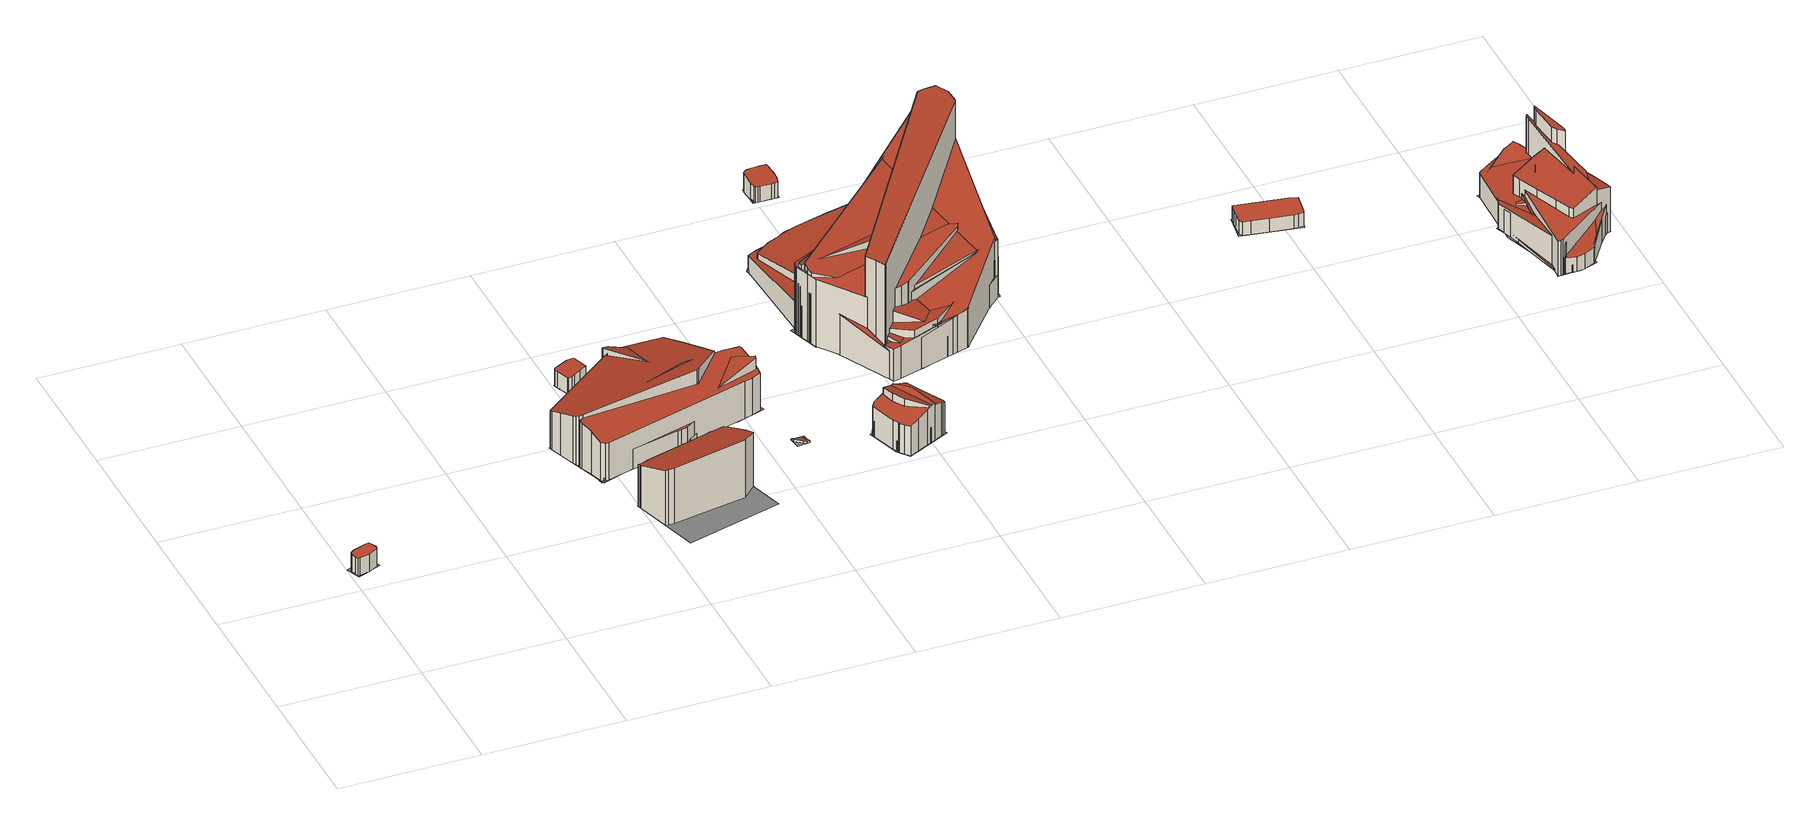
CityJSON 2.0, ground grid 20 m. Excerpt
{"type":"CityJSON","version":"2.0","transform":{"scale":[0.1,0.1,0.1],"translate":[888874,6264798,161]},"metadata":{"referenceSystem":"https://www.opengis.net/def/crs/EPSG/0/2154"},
"CityObjects":{
"building1":{"type":"Building","attributes":{"class":"Building"},"children":["building1-1"]},
"building1-1":{"type":"BuildingPart","parents":["building1"],"geometry":[{"type":"MultiSurface","lod":"2.2","boundaries":[[[0,1,2,3,4,5,6,7,8,9,10,11,12]],[[13,14,1,0]],[[14,15,2,1]],[[15,16,3,2]],[[16,17,4,3]],[[17,18,5,4]],[[18,19,6,5]],[[19,20,7,6]],[[20,21,8,7]],[[21,22,9,8]],[[22,23,10,9]],[[23,24,11,10]],[[24,25,12,11]],[[25,13,0,12]],[[26,27,28,29,30,31,32,33,34,35,36]],[[37,38,27,26]],[[38,39,28,27]],[[39,40,29,28]],[[40,41,30,29]],[[41,42,31,30]],[[42,43,32,31]],[[43,44,33,32]],[[44,45,34,33]],[[45,46,35,34]],[[46,47,36,35]],[[47,37,26,36]],[[48,49,50,51]]],"semantics":{"surfaces":[{"type":"RoofSurface","rf_azimuth":97.6,"rf_slope":1.75},{"type":"WallSurface","on_footprint_edge":true},{"type":"RoofSurface","rf_azimuth":0.335,"rf_slope":0.764},{"type":"GroundSurface"}],"values":[0,1,1,1,1,1,1,1,1,1,1,1,1,1,2,1,1,1,1,1,1,1,1,1,1,1,3]}}]},
"building2":{"type":"Building","attributes":{"class":"Building"},"children":["building2-1"]},
"building2-1":{"type":"BuildingPart","parents":["building2"],"geometry":[{"type":"MultiSurface","lod":"2.2","boundaries":[[[52,53,54,55,56,57,58,59,60,61,62,63,64,65,66,67,68]],[[69,70,53,52]],[[70,71,54,53]],[[71,72,55,54]],[[72,73,56,55]],[[73,74,57,56]],[[74,75,58,57]],[[75,76,59,58]],[[76,77,60,59]],[[77,78,61,60]],[[78,79,62,61]],[[79,80,63,62]],[[80,81,64,63]],[[81,82,65,64]],[[82,83,66,65]],[[83,84,67,66]],[[84,85,68,67]],[[85,69,52,68]],[[86,87,88,89]]],"semantics":{"surfaces":[{"type":"RoofSurface","rf_azimuth":106.03,"rf_slope":19.5},{"type":"WallSurface","on_footprint_edge":true},{"type":"GroundSurface"}],"values":[0,1,1,1,1,1,1,1,1,1,1,1,1,1,1,1,1,1,2]}}]},
"building3":{"type":"Building","attributes":{"class":"Building"},"children":["building3-1"]},
"building3-1":{"type":"BuildingPart","parents":["building3"],"geometry":[{"type":"MultiSurface","lod":"2.2","boundaries":[[[90,91,92,93,94,95,96,97,98,99,100,101,102,103,104,105]],[[106,107,91,90]],[[107,108,92,91]],[[108,109,93,92]],[[109,110,94,93]],[[110,111,95,94]],[[111,112,96,95]],[[112,113,97,96]],[[113,114,98,97]],[[114,115,99,98]],[[115,116,100,99]],[[116,117,101,100]],[[117,118,102,101]],[[118,119,103,102]],[[119,120,104,103]],[[120,121,105,104]],[[121,106,90,105]],[[122,123,124,125,126,127]],[[106,128,123,122]],[[128,129,124,123]],[[129,130,125,124]],[[130,131,126,125]],[[131,127,126]],[[106,122,127]],[[132,133,134,135]]],"semantics":{"surfaces":[{"type":"RoofSurface","rf_azimuth":197.2,"rf_slope":12.43},{"type":"WallSurface","on_footprint_edge":true},{"type":"RoofSurface","rf_azimuth":114.03,"rf_slope":8.44},{"type":"GroundSurface"}],"values":[0,1,1,1,1,1,1,1,1,1,1,1,1,1,1,1,1,2,1,1,1,1,1,1,3]}}]},
"building4":{"type":"Building","attributes":{"class":"Building"},"children":["building4-1"]},
"building4-1":{"type":"BuildingPart","parents":["building4"],"geometry":[{"type":"MultiSurface","lod":"2.2","boundaries":[[[136,137,138,139,140,141,142,143,144,145,146,147,148,149,150]],[[151,152,137,136]],[[152,153,138,137]],[[153,154,139,138]],[[154,155,140,139]],[[155,156,141,140]],[[156,157,142,141]],[[157,158,143,142]],[[158,159,144,143]],[[159,160,145,144]],[[160,161,146,145]],[[161,162,147,146]],[[162,163,148,147]],[[163,164,149,148]],[[164,165,150,149]],[[165,151,136,150]],[[166,167,168,169,170,171,172,173,174,175,176,177,178,179,180,181]],[[182,183,167,166]],[[183,184,168,167]],[[184,185,169,168]],[[185,186,170,169]],[[186,187,171,170]],[[187,188,172,171]],[[188,189,173,172]],[[189,190,174,173]],[[190,191,175,174]],[[191,192,176,175]],[[192,193,177,176]],[[193,194,178,177]],[[194,195,179,178]],[[195,196,180,179]],[[196,197,181,180]],[[197,182,166,181]],[[198,199,200,201,202,203,204,205,206,207,208,209]],[[210,211,199,198]],[[211,212,200,199]],[[212,213,201,200]],[[213,214,202,201]],[[214,215,203,202]],[[215,216,204,203]],[[216,217,205,204]],[[217,218,206,205]],[[218,219,207,206]],[[219,220,208,207]],[[220,221,209,208]],[[221,210,198,209]],[[222,223,224,225,226,227,228,229,230,231,232]],[[233,234,223,222]],[[234,235,224,223]],[[235,236,225,224]],[[236,237,226,225]],[[237,238,227,226]],[[238,239,228,227]],[[239,163,229,228]],[[163,240,230,229]],[[240,241,231,230]],[[241,242,232,231]],[[242,233,222,232]],[[243,244,245,246,247,248,249,250,251,252]],[[253,254,244,243]],[[254,255,245,244]],[[255,256,246,245]],[[256,257,247,246]],[[257,258,248,247]],[[258,259,249,248]],[[259,260,250,249]],[[260,261,251,250]],[[261,252,251]],[[253,243,252]],[[262,263,264,265,266,267,268,269,270,271]],[[272,273,263,262]],[[273,274,264,263]],[[274,275,265,264]],[[275,276,266,265]],[[276,277,267,266]],[[277,278,268,267]],[[278,279,269,268]],[[279,280,270,269]],[[280,281,271,270]],[[281,272,262,271]],[[282,283,284,285,286,287,288,289,290,291,292,293,294]],[[295,283,282]],[[295,284,283]],[[296,285,284]],[[296,297,286,285]],[[297,298,287,286]],[[298,299,288,287]],[[299,300,289,288]],[[300,301,290,289]],[[301,302,291,290]],[[302,303,292,291]],[[303,304,293,292]],[[304,305,294,293]],[[305,282,294]],[[306,307,308,309,310,311]],[[312,313,307,306]],[[313,314,308,307]],[[314,315,309,308]],[[315,316,310,309]],[[316,317,311,310]],[[317,312,306,311]],[[318,319,320,321,322,323,324,325]],[[326,327,319,318]],[[327,214,320,319]],[[214,328,321,320]],[[328,329,322,321]],[[329,330,323,322]],[[330,331,324,323]],[[331,164,325,324]],[[164,326,318,325]],[[332,333,334,335,336,337,338]],[[339,340,333,332]],[[340,341,334,333]],[[341,342,335,334]],[[342,343,336,335]],[[343,344,337,336]],[[344,345,338,337]],[[345,339,332,338]],[[346,347,348,349,350,351]],[[352,353,347,346]],[[353,354,348,347]],[[354,355,349,348]],[[355,356,350,349]],[[356,357,351,350]],[[357,352,346,351]],[[358,359,360,361,362]],[[363,364,359,358]],[[364,365,360,359]],[[365,366,361,360]],[[366,367,362,361]],[[367,363,358,362]],[[368,369,370,371]],[[372,373,369,368]],[[373,374,370,369]],[[374,375,371,370]],[[375,372,368,371]],[[376,377,378,379,380,381,367,382,383,384,385,386,387,388,389,390,391,392,393,394,395,396,397]]],"semantics":{"surfaces":[{"type":"RoofSurface","rf_azimuth":108.89,"rf_slope":18.11},{"type":"WallSurface","on_footprint_edge":true},{"type":"RoofSurface","rf_azimuth":286.35,"rf_slope":18.27},{"type":"RoofSurface","rf_azimuth":295.43,"rf_slope":0.902},{"type":"RoofSurface","rf_azimuth":97.1,"rf_slope":19.45},{"type":"RoofSurface","rf_azimuth":119.81,"rf_slope":3.9},{"type":"RoofSurface","rf_azimuth":58.58,"rf_slope":19.97},{"type":"RoofSurface","rf_azimuth":210.61,"rf_slope":5.1},{"type":"RoofSurface","rf_azimuth":342.1,"rf_slope":6.87},{"type":"RoofSurface","rf_azimuth":36.77,"rf_slope":10.06},{"type":"RoofSurface","rf_azimuth":177.58,"rf_slope":17.13},{"type":"RoofSurface","rf_azimuth":49.03,"rf_slope":17.88},{"type":"RoofSurface","rf_azimuth":110.16,"rf_slope":11.91},{"type":"RoofSurface","rf_azimuth":97.69,"rf_slope":16.92},{"type":"GroundSurface"}],"values":[0,1,1,1,1,1,1,1,1,1,1,1,1,1,1,1,2,1,1,1,1,1,1,1,1,1,1,1,1,1,1,1,1,3,1,1,1,1,1,1,1,1,1,1,1,1,4,1,1,1,1,1,1,1,1,1,1,1,5,1,1,1,1,1,1,1,1,1,1,6,1,1,1,1,1,1,1,1,1,1,7,1,1,1,1,1,1,1,1,1,1,1,1,1,8,1,1,1,1,1,1,9,1,1,1,1,1,1,1,1,10,1,1,1,1,1,1,1,11,1,1,1,1,1,1,12,1,1,1,1,1,13,1,1,1,1,14]}}]},
"building5":{"type":"Building","attributes":{"class":"Building"},"children":["building5-1"]},
"building5-1":{"type":"BuildingPart","parents":["building5"],"geometry":[{"type":"MultiSurface","lod":"2.2","boundaries":[[[398,399,400,401,402,403,404,405,406,407]],[[408,409,399,398]],[[409,410,400,399]],[[410,411,401,400]],[[411,412,402,401]],[[412,403,402]],[[413,406,405]],[[413,414,407,406]],[[414,408,398,407]],[[415,416,417,418]]],"semantics":{"surfaces":[{"type":"RoofSurface","rf_azimuth":60.33,"rf_slope":17.17},{"type":"WallSurface","on_footprint_edge":true},{"type":"GroundSurface"}],"values":[0,1,1,1,1,1,1,1,1,2]}}]},
"building6":{"type":"Building","attributes":{"class":"Building"},"children":["building6-1"]},
"building6-1":{"type":"BuildingPart","parents":["building6"],"geometry":[{"type":"MultiSurface","lod":"2.2","boundaries":[[[419,420,421,422,423,424,425,426,427,428,429,430,431]],[[432,433,420,419]],[[433,434,421,420]],[[434,435,422,421]],[[435,436,423,422]],[[436,437,424,423]],[[437,438,425,424]],[[438,439,426,425]],[[439,440,427,426]],[[440,441,428,427]],[[441,442,429,428]],[[442,443,430,429]],[[443,444,431,430]],[[444,432,419,431]],[[445,446,447,448,449,450,451,452,453,454,455,456,457,458]],[[459,460,446,445]],[[460,461,447,446]],[[461,462,448,447]],[[462,440,449,448]],[[440,463,450,449]],[[463,464,451,450]],[[464,465,452,451]],[[465,466,453,452]],[[466,467,454,453]],[[467,468,455,454]],[[468,469,456,455]],[[469,470,457,456]],[[470,471,458,457]],[[471,459,445,458]],[[472,473,474,475,476,477,478,479,480,481,482,483]],[[484,485,473,472]],[[485,437,474,473]],[[437,486,475,474]],[[486,487,476,475]],[[487,488,477,476]],[[488,489,478,477]],[[489,490,479,478]],[[490,491,480,479]],[[491,492,481,480]],[[492,493,482,481]],[[493,494,483,482]],[[494,484,472,483]],[[495,496,497,498,499,500,501,502]],[[503,504,496,495]],[[504,505,497,496]],[[505,506,498,497]],[[506,507,499,498]],[[507,508,500,499]],[[508,509,501,500]],[[509,510,502,501]],[[510,503,495,502]],[[511,512,513,514,515]]],"semantics":{"surfaces":[{"type":"RoofSurface","rf_azimuth":206.46,"rf_slope":14.83},{"type":"WallSurface","on_footprint_edge":true},{"type":"RoofSurface","rf_azimuth":28.14,"rf_slope":19.34},{"type":"RoofSurface","rf_azimuth":274.53,"rf_slope":4.69},{"type":"RoofSurface","rf_azimuth":143.61,"rf_slope":13.36},{"type":"GroundSurface"}],"values":[0,1,1,1,1,1,1,1,1,1,1,1,1,1,2,1,1,1,1,1,1,1,1,1,1,1,1,1,1,3,1,1,1,1,1,1,1,1,1,1,1,1,4,1,1,1,1,1,1,1,1,5]}}]},
"building7":{"type":"Building","attributes":{"class":"Building"},"children":["building7-1"]},
"building7-1":{"type":"BuildingPart","parents":["building7"],"geometry":[{"type":"MultiSurface","lod":"2.2","boundaries":[[[516,517,518,519,520,521,522,523,524,525,526,527,528,529,530,531,532,533,534,535,536,537]],[[538,539,517,516]],[[539,540,518,517]],[[540,541,519,518]],[[541,542,520,519]],[[542,543,521,520]],[[543,544,522,521]],[[544,545,523,522]],[[545,546,524,523]],[[546,547,525,524]],[[547,548,526,525]],[[548,549,527,526]],[[549,550,528,527]],[[550,551,529,528]],[[551,552,530,529]],[[552,553,531,530]],[[553,554,532,531]],[[554,555,533,532]],[[555,556,534,533]],[[556,557,535,534]],[[557,558,536,535]],[[558,559,537,536]],[[559,538,516,537]],[[560,561,562,563,564,565,566,567,568,569,570,571,572,573,574,575,576,577]],[[578,579,561,560]],[[579,580,562,561]],[[580,581,563,562]],[[581,582,564,563]],[[582,583,565,564]],[[583,584,566,565]],[[584,585,567,566]],[[585,586,568,567]],[[586,587,569,568]],[[587,588,570,569]],[[588,589,571,570]],[[589,590,572,571]],[[590,591,573,572]],[[591,592,574,573]],[[592,593,575,574]],[[593,594,576,575]],[[594,595,577,576]],[[595,578,560,577]],[[596,597,598,599,600,601,602,603,604,605,606,607,608,609,610,611,612,613]],[[614,615,597,596]],[[615,616,598,597]],[[616,617,599,598]],[[617,618,600,599]],[[618,619,601,600]],[[619,620,602,601]],[[620,621,603,602]],[[621,622,604,603]],[[622,623,605,604]],[[623,624,606,605]],[[624,625,607,606]],[[625,626,608,607]],[[626,627,609,608]],[[627,628,610,609]],[[628,629,611,610]],[[629,630,612,611]],[[630,631,613,612]],[[631,614,596,613]],[[632,633,634,635,636,637,638,639,640,641,642,643,644,645,646,647,648]],[[649,650,633,632]],[[650,651,634,633]],[[651,652,635,634]],[[652,653,636,635]],[[653,654,637,636]],[[654,655,638,637]],[[655,656,639,638]],[[656,657,640,639]],[[657,658,641,640]],[[658,659,642,641]],[[659,660,643,642]],[[660,661,644,643]],[[661,662,645,644]],[[662,663,646,645]],[[663,664,647,646]],[[664,665,648,647]],[[665,649,632,648]],[[666,667,668,669,670,671,672,673,674,675,676]],[[677,678,667,666]],[[678,679,668,667]],[[679,680,669,668]],[[680,681,670,669]],[[681,547,671,670]],[[547,682,672,671]],[[682,551,673,672]],[[551,683,674,673]],[[683,684,675,674]],[[684,685,676,675]],[[685,677,666,676]],[[686,687,688,689,690,691,692,693,694,695,696,697,698,699,700,701,702,703,704,705,706]],[[707,708,687,686]],[[708,709,688,687]],[[709,710,689,688]],[[710,711,690,689]],[[711,712,691,690]],[[712,713,692,691]],[[713,714,693,692]],[[714,715,694,693]],[[715,716,695,694]],[[716,717,696,695]],[[717,718,697,696]],[[718,719,698,697]],[[719,720,699,698]],[[720,721,700,699]],[[721,722,701,700]],[[722,723,702,701]],[[723,724,703,702]],[[724,725,704,703]],[[725,726,705,704]],[[726,727,706,705]],[[727,707,686,706]],[[728,729,730,731,732,733,734,735,736,737,738]],[[739,740,729,728]],[[740,741,730,729]],[[741,742,731,730]],[[742,743,732,731]],[[743,744,733,732]],[[744,745,734,733]],[[745,746,735,734]],[[746,747,736,735]],[[747,748,737,736]],[[748,749,738,737]],[[749,739,728,738]],[[750,751,752,753,754,755,756,757,758,759,760,761,762,763,764,765,766,767]],[[768,769,751,750]],[[769,770,752,751]],[[770,771,753,752]],[[771,772,754,753]],[[772,773,755,754]],[[773,774,756,755]],[[774,775,757,756]],[[775,776,758,757]],[[776,777,759,758]],[[777,778,760,759]],[[778,779,761,760]],[[779,780,762,761]],[[780,763,762]],[[780,781,764,763]],[[781,782,765,764]],[[782,783,766,765]],[[783,784,767,766]],[[784,768,750,767]],[[785,786,787,788,789,790,791,792,793,794,795]],[[796,797,786,785]],[[797,798,787,786]],[[798,712,788,787]],[[712,799,789,788]],[[799,800,790,789]],[[800,801,791,790]],[[801,802,792,791]],[[802,803,793,792]],[[803,804,794,793]],[[804,805,795,794]],[[805,796,785,795]],[[806,807,808,809,810,811,812,813,814]],[[815,655,807,806]],[[655,816,808,807]],[[816,817,809,808]],[[817,818,810,809]],[[818,819,811,810]],[[819,820,812,811]],[[820,821,813,812]],[[821,822,814,813]],[[822,815,806,814]],[[823,824,825,826,827,828,829,830,831,832,833,834,835,836]],[[837,838,824,823]],[[838,839,825,824]],[[839,840,826,825]],[[840,841,827,826]],[[841,842,828,827]],[[842,843,829,828]],[[843,844,830,829]],[[844,845,831,830]],[[845,846,832,831]],[[846,847,833,832]],[[847,848,834,833]],[[848,849,835,834]],[[849,850,836,835]],[[850,837,823,836]],[[851,852,853,854,855,856,857,858,859,860]],[[861,862,852,851]],[[862,863,853,852]],[[863,864,854,853]],[[864,865,855,854]],[[865,866,856,855]],[[866,867,857,856]],[[867,868,858,857]],[[868,869,859,858]],[[869,870,860,859]],[[870,861,851,860]],[[871,872,873,874,875,876,877,878,879,880,881,882,883]],[[884,885,872,871]],[[885,886,873,872]],[[886,887,874,873]],[[887,888,875,874]],[[888,889,876,875]],[[889,890,877,876]],[[890,891,878,877]],[[891,892,879,878]],[[892,893,880,879]],[[893,894,881,880]],[[894,895,882,881]],[[895,896,883,882]],[[896,884,871,883]],[[897,898,899,900,901,902,903,904,905]],[[906,907,898,897]],[[907,908,899,898]],[[908,909,900,899]],[[909,910,901,900]],[[910,911,902,901]],[[911,912,903,902]],[[912,913,904,903]],[[913,914,905,904]],[[914,906,897,905]],[[915,916,917,918,919,920,921,922,923,924,925,926,927,928,929]],[[930,931,916,915]],[[931,932,917,916]],[[932,933,918,917]],[[933,934,919,918]],[[934,935,920,919]],[[935,936,921,920]],[[936,937,922,921]],[[937,938,923,922]],[[938,939,924,923]],[[939,940,925,924]],[[940,941,926,925]],[[941,942,927,926]],[[942,943,928,927]],[[943,944,929,928]],[[944,930,915,929]],[[945,946,947,948,949,950,951,952,953,954]],[[955,956,946,945]],[[956,957,947,946]],[[957,958,948,947]],[[958,959,949,948]],[[959,960,950,949]],[[960,961,951,950]],[[961,962,952,951]],[[962,963,953,952]],[[963,964,954,953]],[[964,955,945,954]],[[965,966,967,968,969,970,971,972,973,974,975,976,977,978]],[[979,980,966,965]],[[980,981,967,966]],[[981,982,968,967]],[[982,983,969,968]],[[983,984,970,969]],[[984,985,971,970]],[[985,805,972,971]],[[805,986,973,972]],[[986,987,974,973]],[[987,988,975,974]],[[988,989,976,975]],[[989,990,977,976]],[[990,991,978,977]],[[991,979,965,978]],[[992,993,994,995,996,997,998]],[[999,1000,993,992]],[[1000,1001,994,993]],[[1001,1002,995,994]],[[1002,1003,996,995]],[[1003,1004,997,996]],[[1004,1005,998,997]],[[1005,999,992,998]],[[1006,1007,1008,1009,1010,1011,1012,1013,711,1014,1015,1016,1017,1018,1019,1020,1021]]],"semantics":{"surfaces":[{"type":"RoofSurface","rf_azimuth":114.94,"rf_slope":6.97},{"type":"WallSurface","on_footprint_edge":true},{"type":"RoofSurface","rf_azimuth":352.59,"rf_slope":0.638},{"type":"RoofSurface","rf_azimuth":310.22,"rf_slope":9.89},{"type":"RoofSurface","rf_azimuth":308.45,"rf_slope":9.02},{"type":"RoofSurface","rf_azimuth":290.54,"rf_slope":14.97},{"type":"RoofSurface","rf_azimuth":129.28,"rf_slope":10.64},{"type":"RoofSurface","rf_azimuth":105.9,"rf_slope":20.62},{"type":"RoofSurface","rf_azimuth":323.93,"rf_slope":11.71},{"type":"RoofSurface","rf_azimuth":256.71,"rf_slope":17.61},{"type":"RoofSurface","rf_azimuth":228.89,"rf_slope":13.61},{"type":"RoofSurface","rf_azimuth":332.32,"rf_slope":18.6},{"type":"RoofSurface","rf_azimuth":98.66,"rf_slope":18.43},{"type":"RoofSurface","rf_azimuth":162.11,"rf_slope":13.36},{"type":"RoofSurface","rf_azimuth":264.26,"rf_slope":18.97},{"type":"RoofSurface","rf_azimuth":157.16,"rf_slope":17.22},{"type":"RoofSurface","rf_azimuth":241.86,"rf_slope":15.8},{"type":"RoofSurface","rf_azimuth":121.78,"rf_slope":10.56},{"type":"RoofSurface","rf_azimuth":216.07,"rf_slope":15.25},{"type":"GroundSurface"}],"values":[0,1,1,1,1,1,1,1,1,1,1,1,1,1,1,1,1,1,1,1,1,1,1,2,1,1,1,1,1,1,1,1,1,1,1,1,1,1,1,1,1,1,3,1,1,1,1,1,1,1,1,1,1,1,1,1,1,1,1,1,1,4,1,1,1,1,1,1,1,1,1,1,1,1,1,1,1,1,1,5,1,1,1,1,1,1,1,1,1,1,1,6,1,1,1,1,1,1,1,1,1,1,1,1,1,1,1,1,1,1,1,1,1,7,1,1,1,1,1,1,1,1,1,1,1,8,1,1,1,1,1,1,1,1,1,1,1,1,1,1,1,1,1,1,9,1,1,1,1,1,1,1,1,1,1,1,10,1,1,1,1,1,1,1,1,1,11,1,1,1,1,1,1,1,1,1,1,1,1,1,1,12,1,1,1,1,1,1,1,1,1,1,13,1,1,1,1,1,1,1,1,1,1,1,1,1,14,1,1,1,1,1,1,1,1,1,15,1,1,1,1,1,1,1,1,1,1,1,1,1,1,1,16,1,1,1,1,1,1,1,1,1,1,17,1,1,1,1,1,1,1,1,1,1,1,1,1,1,18,1,1,1,1,1,1,1,19]}}]},
"building8":{"type":"Building","attributes":{"class":"Building"},"children":["building8-1"]},
"building8-1":{"type":"BuildingPart","parents":["building8"],"geometry":[{"type":"MultiSurface","lod":"2.2","boundaries":[[[1022,1023,1024,1025,1026,1027,1028,1029,1030,1031,1032,1033,1034,1035,1036,1037,1038,1039,1040,1041,1042,1043]],[[1044,1045,1023,1022]],[[1045,1046,1024,1023]],[[1046,1047,1025,1024]],[[1047,1048,1026,1025]],[[1048,1049,1027,1026]],[[1049,1050,1028,1027]],[[1050,1051,1029,1028]],[[1051,1052,1030,1029]],[[1052,1053,1031,1030]],[[1053,1054,1032,1031]],[[1054,1055,1033,1032]],[[1055,1056,1034,1033]],[[1056,1057,1035,1034]],[[1057,1058,1036,1035]],[[1058,1059,1037,1036]],[[1059,1060,1038,1037]],[[1060,1061,1039,1038]],[[1061,1062,1040,1039]],[[1062,1063,1041,1040]],[[1063,1064,1042,1041]],[[1064,1065,1043,1042]],[[1065,1044,1022,1043]],[[1066,1067,1068,1069,1070,1071,1072,1073,1074,1075,1076,1077,1078]],[[1079,1080,1067,1066]],[[1080,1081,1068,1067]],[[1081,1053,1069,1068]],[[1053,1082,1070,1069]],[[1082,1083,1071,1070]],[[1083,1084,1072,1071]],[[1084,1085,1073,1072]],[[1085,1086,1074,1073]],[[1086,1087,1075,1074]],[[1087,1088,1076,1075]],[[1088,1089,1077,1076]],[[1089,1090,1078,1077]],[[1090,1079,1066,1078]],[[1091,1092,1093,1094,1095,1096,1097,1098,1099,1100]],[[1101,1102,1092,1091]],[[1102,1103,1093,1092]],[[1103,1104,1094,1093]],[[1104,1105,1095,1094]],[[1105,1106,1096,1095]],[[1106,1107,1097,1096]],[[1107,1108,1098,1097]],[[1108,1109,1099,1098]],[[1109,1110,1100,1099]],[[1110,1101,1091,1100]],[[1111,1112,1113,1114]]],"semantics":{"surfaces":[{"type":"RoofSurface","rf_azimuth":270.84,"rf_slope":11.47},{"type":"WallSurface","on_footprint_edge":true},{"type":"RoofSurface","rf_azimuth":264.53,"rf_slope":16.72},{"type":"RoofSurface","rf_azimuth":54.65,"rf_slope":14.47},{"type":"GroundSurface"}],"values":[0,1,1,1,1,1,1,1,1,1,1,1,1,1,1,1,1,1,1,1,1,1,1,2,1,1,1,1,1,1,1,1,1,1,1,1,1,3,1,1,1,1,1,1,1,1,1,1,4]}}]},
"building9":{"type":"Building","attributes":{"class":"Building"},"children":["building9-1"]},
"building9-1":{"type":"BuildingPart","parents":["building9"],"geometry":[{"type":"MultiSurface","lod":"2.2","boundaries":[[[1115,1116,1117,1118,1119,1120,1121,1122,1123,1124,1125,1126,1127,1128,1129,1130]],[[1131,1132,1116,1115]],[[1132,1133,1117,1116]],[[1133,1134,1118,1117]],[[1134,1135,1119,1118]],[[1135,1136,1120,1119]],[[1136,1137,1121,1120]],[[1137,1138,1122,1121]],[[1138,1139,1123,1122]],[[1139,1140,1124,1123]],[[1140,1141,1125,1124]],[[1141,1142,1126,1125]],[[1142,1143,1127,1126]],[[1143,1144,1128,1127]],[[1144,1145,1129,1128]],[[1145,1146,1130,1129]],[[1146,1131,1115,1130]],[[1147,1148,1149,1150]]],"semantics":{"surfaces":[{"type":"RoofSurface","rf_azimuth":93.05,"rf_slope":0.539},{"type":"WallSurface","on_footprint_edge":true},{"type":"GroundSurface"}],"values":[0,1,1,1,1,1,1,1,1,1,1,1,1,1,1,1,1,2]}}]},
"building10":{"type":"Building","attributes":{"class":"Building"},"children":["building10-1"]},
"building10-1":{"type":"BuildingPart","parents":["building10"],"geometry":[{"type":"MultiSurface","lod":"2.2","boundaries":[[[1151,1152,1153,1154,1155,1156,1157,1158,1159]],[[1160,1161,1152,1151]],[[1161,1162,1153,1152]],[[1162,1163,1154,1153]],[[1163,1164,1155,1154]],[[1164,1165,1156,1155]],[[1165,1166,1157,1156]],[[1166,1167,1158,1157]],[[1167,1168,1159,1158]],[[1168,1160,1151,1159]],[[1169,1170,1171,1172,1173,1174,1175,1176,1177,1178,1179,1180]],[[1181,1182,1170,1169]],[[1182,1183,1171,1170]],[[1183,1184,1172,1171]],[[1184,1185,1173,1172]],[[1185,1186,1174,1173]],[[1186,1187,1175,1174]],[[1187,1188,1176,1175]],[[1188,1189,1177,1176]],[[1189,1190,1178,1177]],[[1190,1191,1179,1178]],[[1191,1192,1180,1179]],[[1192,1181,1169,1180]],[[1193,1194,1195,1196,1197,1198,1199,1200,1201,1202,1203,1204]],[[1205,1206,1194,1193]],[[1206,1207,1195,1194]],[[1207,1208,1196,1195]],[[1208,1209,1197,1196]],[[1209,1210,1198,1197]],[[1210,1211,1199,1198]],[[1211,1212,1200,1199]],[[1212,1213,1201,1200]],[[1213,1214,1202,1201]],[[1214,1215,1203,1202]],[[1215,1216,1204,1203]],[[1216,1205,1193,1204]],[[1217,1218,1219,1220,1221,1222,1223,1224,1225,1226,1227]],[[1228,1229,1218,1217]],[[1229,1230,1219,1218]],[[1230,1231,1220,1219]],[[1231,1232,1221,1220]],[[1232,1233,1222,1221]],[[1233,1234,1223,1222]],[[1234,1235,1224,1223]],[[1235,1236,1225,1224]],[[1236,1237,1226,1225]],[[1237,1238,1227,1226]],[[1238,1228,1217,1227]],[[1239,1240,1241,1242,1243,1244,1245,1246,1247,1248,1249,1250,1251]],[[1252,1253,1240,1239]],[[1253,1254,1241,1240]],[[1254,1255,1242,1241]],[[1255,1256,1243,1242]],[[1256,1257,1244,1243]],[[1257,1258,1245,1244]],[[1258,1259,1246,1245]],[[1259,1260,1247,1246]],[[1260,1261,1248,1247]],[[1261,1262,1249,1248]],[[1262,1263,1250,1249]],[[1263,1264,1251,1250]],[[1264,1252,1239,1251]],[[1265,1266,1267,1268,1269,1270,1271,1272,1273,1274,1275,1276,1277,1278,1279]],[[1280,1281,1266,1265]],[[1281,1267,1266]],[[1282,1268,1267]],[[1282,1283,1269,1268]],[[1283,1284,1270,1269]],[[1284,1285,1271,1270]],[[1285,1286,1272,1271]],[[1286,1287,1273,1272]],[[1287,1288,1274,1273]],[[1288,1289,1275,1274]],[[1289,1290,1276,1275]],[[1290,1291,1277,1276]],[[1291,1278,1277]],[[1280,1265,1279]],[[1292,1293,1294,1295,1296,1297,1298,1299,1300,1301,1302,1303]],[[1304,1305,1293,1292]],[[1305,1306,1294,1293]],[[1306,1307,1295,1294]],[[1307,1308,1296,1295]],[[1308,1309,1297,1296]],[[1309,1310,1298,1297]],[[1310,1311,1299,1298]],[[1311,1312,1300,1299]],[[1312,1313,1301,1300]],[[1313,1314,1302,1301]],[[1314,1315,1303,1302]],[[1315,1304,1292,1303]],[[1316,1317,1318,1319,1320,1321,1322,1323,1324,1325,1326,1327,1328,1329]],[[1330,1331,1317,1316]],[[1331,1332,1318,1317]],[[1332,1333,1319,1318]],[[1333,1334,1320,1319]],[[1334,1335,1321,1320]],[[1335,1336,1322,1321]],[[1336,1337,1323,1322]],[[1337,1338,1324,1323]],[[1338,1339,1325,1324]],[[1339,1340,1326,1325]],[[1340,1341,1327,1326]],[[1341,1342,1328,1327]],[[1342,1343,1329,1328]],[[1343,1330,1316,1329]],[[1344,1345,1346,1347,1348,1349,1350,1351]],[[1352,1353,1345,1344]],[[1353,1354,1346,1345]],[[1354,1355,1347,1346]],[[1355,1356,1348,1347]],[[1356,1357,1349,1348]],[[1357,1358,1350,1349]],[[1358,1359,1351,1350]],[[1359,1352,1344,1351]],[[1360,1361,1362,1363,1364,1365,1366]],[[1367,1368,1361,1360]],[[1368,1369,1362,1361]],[[1369,1370,1363,1362]],[[1370,1371,1364,1363]],[[1371,1372,1365,1364]],[[1372,1373,1366,1365]],[[1373,1367,1360,1366]],[[1374,1375,1376,1377,1378,1379,1380]],[[1381,1382,1375,1374]],[[1382,1383,1376,1375]],[[1383,1384,1377,1376]],[[1384,1385,1378,1377]],[[1385,1386,1379,1378]],[[1386,1387,1380,1379]],[[1387,1381,1374,1380]],[[1388,1389,1390,1391,1392,1393,1394,1395]],[[1396,1397,1389,1388]],[[1397,1398,1390,1389]],[[1398,1399,1391,1390]],[[1399,1400,1392,1391]],[[1400,1401,1393,1392]],[[1401,1402,1394,1393]],[[1402,1403,1395,1394]],[[1403,1396,1388,1395]],[[1404,1405,1406,1407,1408,1409,1410,1411]],[[1412,1413,1405,1404]],[[1413,1414,1406,1405]],[[1414,1415,1407,1406]],[[1415,1416,1408,1407]],[[1416,1417,1409,1408]],[[1417,1418,1410,1409]],[[1418,1419,1411,1410]],[[1419,1412,1404,1411]],[[1420,1421,1422,1423,1424,1425]],[[1426,1427,1421,1420]],[[1427,1428,1422,1421]],[[1428,1429,1423,1422]],[[1429,1430,1424,1423]],[[1430,1431,1425,1424]],[[1431,1426,1420,1425]],[[1432,1433,1434,1435,1436,1437]],[[1438,1439,1433,1432]],[[1439,1440,1434,1433]],[[1440,1441,1435,1434]],[[1441,1442,1436,1435]],[[1442,1443,1437,1436]],[[1443,1438,1432,1437]],[[1444,1445,1446,1447,1448,1449,1450,1451,1452,1453,1454,1455,1456,1457,1458,1459,1460,1461,1462,1463,1464,1465,1466]]],"semantics":{"surfaces":[{"type":"RoofSurface","rf_azimuth":202.48,"rf_slope":12.36},{"type":"WallSurface","on_footprint_edge":true},{"type":"RoofSurface","rf_azimuth":179.25,"rf_slope":12.45},{"type":"RoofSurface","rf_azimuth":22.19,"rf_slope":14.62},{"type":"RoofSurface","rf_azimuth":279.7,"rf_slope":16.71},{"type":"RoofSurface","rf_azimuth":211.9,"rf_slope":18.03},{"type":"RoofSurface","rf_azimuth":188.57,"rf_slope":17.76},{"type":"RoofSurface","rf_azimuth":201.41,"rf_slope":16.66},{"type":"RoofSurface","rf_azimuth":320.14,"rf_slope":2.4},{"type":"RoofSurface","rf_azimuth":347.57,"rf_slope":11.29},{"type":"RoofSurface","rf_azimuth":295.1,"rf_slope":16.94},{"type":"RoofSurface","rf_azimuth":71.36,"rf_slope":7.2},{"type":"RoofSurface","rf_azimuth":325.88,"rf_slope":17.11},{"type":"RoofSurface","rf_azimuth":203.19,"rf_slope":18.17},{"type":"RoofSurface","rf_azimuth":135.54,"rf_slope":16.89},{"type":"RoofSurface","rf_azimuth":300,"rf_slope":16},{"type":"GroundSurface"}],"values":[0,1,1,1,1,1,1,1,1,1,2,1,1,1,1,1,1,1,1,1,1,1,1,3,1,1,1,1,1,1,1,1,1,1,1,1,4,1,1,1,1,1,1,1,1,1,1,1,5,1,1,1,1,1,1,1,1,1,1,1,1,1,6,1,1,1,1,1,1,1,1,1,1,1,1,1,1,7,1,1,1,1,1,1,1,1,1,1,1,1,8,1,1,1,1,1,1,1,1,1,1,1,1,1,1,9,1,1,1,1,1,1,1,1,10,1,1,1,1,1,1,1,11,1,1,1,1,1,1,1,12,1,1,1,1,1,1,1,1,13,1,1,1,1,1,1,1,1,14,1,1,1,1,1,1,15,1,1,1,1,1,1,16]}}]}
},
"vertices":[
[5,246,33],[5,243,33],[7,237,33],[9,232,33],[11,232,33],[25,235,33],[39,243,33],[40,246,33],[40,249,33],[35,261,32],[29,259,32],[11,252,33],[6,248,33],[5,246,6],[5,243,6],[7,237,6],[9,232,6],[11,232,6],[25,235,6],[39,243,6],[40,246,6],[40,249,6],[35,261,6],[29,259,6],[11,252,6],[6,248,6],[6,246,7],[6,243,7],[6,239,7],[11,230,7],[20,233,7],[30,240,7],[36,251,7],[36,259,7],[33,263,7],[15,255,7],[6,249,7],[6,246,6],[6,243,6],[6,239,6],[11,230,6],[20,233,6],[30,240,6],[36,251,6],[36,259,6],[33,263,6],[15,255,6],[6,249,6],[35,264,6],[1,250,6],[9,229,6],[43,243,6],
[391,220,85],[391,216,87],[392,214,87],[406,167,105],[410,166,106],[418,166,106],[524,185,110],[543,204,105],[539,219,100],[532,240,92],[528,250,88],[524,256,86],[510,254,85],[505,253,85],[496,250,85],[406,225,85],[396,221,85],[391,220,21],[391,216,21],[392,214,21],[406,167,21],[410,166,21],[418,166,21],[524,185,21],[543,204,21],[539,219,21],[532,240,21],[528,250,21],[524,256,21],[510,254,21],[505,253,21],[496,250,21],[406,225,21],[396,221,21],[421,117,21],[558,155,21],[527,259,21],[390,220,21],
[397,511,45],[398,506,45],[405,489,45],[406,487,45],[410,487,46],[414,488,47],[423,491,49],[433,496,51],[428,511,51],[426,517,51],[424,518,51],[420,519,50],[416,519,49],[413,518,49],[402,515,46],[398,514,45],[397,511,20],[398,506,20],[405,489,20],[406,487,20],[410,487,20],[414,488,20],[423,491,20],[433,496,20],[428,511,20],[426,517,20],[424,518,20],[420,519,20],[416,519,20],[413,518,20],[402,515,20],[398,514,20],[397,511,21],[400,502,22],[424,517,22],[423,519,21],[421,520,21],[403,515,20],[400,502,20],[424,517,20],[423,519,20],[421,520,20],[425,522,20],[396,513,20],[406,485,20],[434,495,20],
[338,385,78],[339,382,79],[344,367,84],[352,344,92],[354,339,94],[357,334,96],[362,335,96],[530,360,106],[534,362,106],[571,401,98],[553,463,77],[542,499,64],[541,500,64],[478,514,53],[474,513,53],[338,385,19],[339,382,19],[344,367,19],[352,344,19],[354,339,19],[357,334,19],[362,335,19],[530,360,19],[534,362,19],[571,401,19],[553,463,19],[542,499,19],[541,500,19],[478,514,19],[474,513,19],[357,332,92],[358,328,90],[364,312,85],[370,294,78],[375,291,77],[380,291,76],[593,352,76],[605,355,76],[618,361,77],[617,380,82],[610,405,91],[608,406,92],[587,405,93],[525,395,96],[394,347,93],[373,339,92],[357,332,19],[358,328,19],[364,312,19],[370,294,19],[375,291,19],[380,291,19],[593,352,19],[605,355,19],[618,361,19],[617,380,19],[610,405,19],[608,406,19],[587,405,19],[525,395,19],[394,347,19],[373,339,19],[398,297,50],[486,317,50],[491,318,50],[500,320,50],[535,343,50],[584,411,51],[583,415,51],[543,492,52],[539,498,52],[475,504,53],[420,460,52],[418,455,52],[398,297,19],[486,317,19],[491,318,19],[500,320,19],[535,343,19],[584,411,19],[583,415,19],[543,492,19],[539,498,19],[475,504,19],[420,460,19],[418,455,19],[422,439,60],[427,421,66],[431,418,68],[529,365,90],[532,366,90],[555,394,82],[573,416,75],[541,500,44],[479,512,37],[432,463,52],[424,454,55],[422,439,19],[427,421,19],[431,418,19],[529,365,19],[532,366,19],[555,394,19],[573,416,19],[479,512,19],[432,463,19],[424,454,19],[352,390,22],[375,294,28],[379,291,29],[483,320,31],[584,350,32],[594,354,32],[478,488,20],[475,493,20],[472,495,20],[466,501,19],[352,390,19],[375,294,19],[379,291,19],[483,320,19],[584,350,19],[594,354,19],[478,488,19],[475,493,19],[472,495,19],[462,507,63],[528,368,94],[585,403,72],[586,407,71],[585,410,70],[582,419,68],[549,475,57],[472,514,59],[464,511,62],[462,510,62],[462,507,19],[528,368,19],[585,403,19],[586,407,19],[585,410,19],[582,419,19],[549,475,19],[472,514,19],[464,511,19],[462,510,19],[350,387,19],[371,292,16],[397,297,19],[487,318,26],[500,321,28],[506,323,28],[559,355,34],[547,480,38],[544,489,39],[543,491,39],[528,496,38],[482,501,34],[418,462,28],[371,292,19],[487,318,19],[500,321,19],[506,323,19],[559,355,19],[547,480,19],[544,489,19],[543,491,19],[528,496,19],[482,501,19],[418,462,19],[411,306,43],[430,308,41],[552,348,28],[539,500,35],[476,510,43],[417,457,48],[411,306,19],[430,308,19],[552,348,19],[539,500,19],[476,510,19],[417,457,19],[417,456,62],[423,415,66],[535,343,58],[585,411,43],[581,418,43],[553,461,42],[522,494,43],[478,514,48],[417,456,19],[423,415,19],[585,411,19],[581,418,19],[553,461,19],[522,494,19],[373,291,23],[383,293,26],[615,368,97],[616,372,97],[556,423,78],[465,496,49],[417,458,34],[373,291,19],[383,293,19],[615,368,19],[616,372,19],[556,423,19],[465,496,19],[417,458,19],[465,501,60],[500,450,65],[585,408,58],[582,420,55],[533,497,47],[470,509,57],[465,501,19],[500,450,19],[585,408,19],[582,420,19],[533,497,19],[470,509,19],[415,303,69],[582,416,59],[552,462,47],[476,515,31],[415,461,38],[415,303,19],[582,416,19],[552,462,19],[476,515,19],[415,461,19],[424,432,57],[616,371,83],[505,488,43],[467,496,39],[424,432,19],[616,371,19],[505,488,19],[467,496,19],[563,428,19],[541,501,19],[488,484,19],[478,517,19],[460,511,19],[470,478,19],[428,417,19],[337,386,19],[372,287,19],[479,324,19],[482,315,19],[508,323,19],[506,333,19],[531,341,19],[579,355,19],[581,347,19],[623,361,19],[609,409,19],[588,402,19],[583,420,19],[563,413,19],[559,427,19],
[618,255,43],[619,251,44],[629,243,44],[632,240,44],[637,241,44],[633,254,41],[632,255,41],[627,256,41],[623,255,42],[619,255,43],[618,255,41],[619,251,41],[629,243,41],[632,240,41],[637,241,41],[623,255,41],[619,255,41],[635,257,41],[617,256,41],[619,238,41],[637,240,41],
[713,215,94],[725,177,93],[729,169,93],[730,167,93],[734,161,93],[740,154,94],[753,160,97],[769,168,102],[782,174,106],[769,212,107],[765,220,107],[750,235,106],[717,220,96],[713,215,48],[725,177,48],[729,169,48],[730,167,48],[734,161,48],[740,154,48],[753,160,48],[769,168,48],[782,174,48],[769,212,48],[765,220,48],[750,235,48],[717,220,48],[732,225,111],[737,208,112],[747,191,112],[773,171,107],[782,174,103],[794,181,99],[796,182,98],[800,185,96],[800,189,96],[783,223,95],[773,243,95],[772,244,95],[768,244,96],[754,239,102],[732,225,48],[737,208,48],[747,191,48],[773,171,48],[794,181,48],[796,182,48],[800,185,48],[800,189,48],[783,223,48],[773,243,48],[772,244,48],[768,244,48],[754,239,48],[714,212,72],[735,160,68],[740,154,68],[745,157,68],[788,206,72],[788,209,72],[777,232,74],[773,239,74],[769,246,75],[753,238,74],[720,222,73],[718,218,73],[714,212,48],[735,160,48],[745,157,48],[788,206,48],[788,209,48],[777,232,48],[773,239,48],[769,246,48],[753,238,48],[720,222,48],[718,218,48],[714,219,54],[714,216,55],[715,212,55],[715,209,56],[728,170,64],[731,166,65],[775,170,73],[719,219,55],[714,219,48],[714,216,48],[715,212,48],[715,209,48],[728,170,48],[731,166,48],[775,170,48],[719,219,48],[711,218,48],[727,169,48],[740,153,48],[803,184,48],[771,247,48],
[694,583,98],[701,427,115],[702,424,116],[708,404,118],[760,332,129],[804,296,135],[842,308,136],[965,410,131],[969,413,131],[975,578,113],[976,593,111],[976,613,109],[972,616,108],[964,623,107],[955,625,107],[855,631,101],[846,631,100],[837,629,100],[821,624,100],[759,605,99],[707,589,98],[702,587,98],[694,583,72],[701,427,72],[702,424,72],[708,404,72],[760,332,72],[804,296,72],[842,308,72],[965,410,72],[969,413,72],[975,578,72],[976,593,72],[976,613,72],[972,616,72],[964,623,72],[955,625,72],[855,631,72],[846,631,72],[837,629,72],[821,624,72],[759,605,72],[707,589,72],[702,587,72],[698,438,176],[698,434,176],[698,431,176],[704,411,176],[709,395,176],[757,332,175],[759,331,175],[771,331,175],[791,337,175],[805,341,175],[816,346,175],[818,347,175],[922,436,174],[923,437,174],[975,575,173],[967,580,173],[701,442,176],[699,440,176],[698,438,72],[698,434,72],[698,431,72],[704,411,72],[709,395,72],[757,332,72],[759,331,72],[771,331,72],[791,337,72],[805,341,72],[816,346,72],[818,347,72],[922,436,72],[923,437,72],[975,575,72],[967,580,72],[701,442,72],[699,440,72],[772,336,113],[829,305,103],[866,315,100],[871,317,99],[883,323,99],[950,418,104],[960,441,106],[972,473,109],[972,476,109],[971,483,110],[971,490,111],[970,493,112],[956,528,118],[953,529,119],[927,527,121],[821,493,129],[820,491,128],[811,476,127],[772,336,72],[829,305,72],[866,315,72],[871,317,72],[883,323,72],[950,418,72],[960,441,72],[972,473,72],[972,476,72],[971,483,72],[971,490,72],[970,493,72],[956,528,72],[953,529,72],[927,527,72],[821,493,72],[820,491,72],[811,476,72],[758,331,108],[761,317,106],[767,299,103],[776,295,102],[807,299,100],[824,305,99],[829,308,99],[925,397,100],[933,410,101],[972,499,108],[972,505,109],[975,619,123],[975,620,123],[974,621,123],[956,624,125],[954,624,125],[819,493,122],[758,331,72],[761,317,72],[767,299,72],[776,295,72],[807,299,72],[824,305,72],[829,308,72],[925,397,72],[933,410,72],[972,499,72],[972,505,72],[975,619,72],[975,620,72],[974,621,72],[956,624,72],[954,624,72],[819,493,72],[705,411,184],[707,403,182],[815,351,159],[951,405,160],[967,412,160],[975,578,201],[976,615,210],[964,623,213],[941,626,216],[934,623,216],[705,421,187],[705,411,72],[707,403,72],[815,351,72],[951,405,72],[967,412,72],[976,615,72],[941,626,72],[934,623,72],[705,421,72],[695,580,70],[701,516,80],[703,504,82],[704,501,82],[771,284,122],[782,287,123],[888,319,131],[952,405,126],[966,434,123],[969,441,123],[973,519,112],[975,611,99],[970,621,97],[932,629,91],[856,634,81],[852,633,81],[846,632,80],[799,617,77],[771,609,75],[703,588,70],[700,587,69],[695,580,72],[701,516,72],[703,504,72],[704,501,72],[771,284,72],[782,287,72],[888,319,72],[952,405,72],[966,434,72],[969,441,72],[973,519,72],[975,611,72],[970,621,72],[932,629,72],[856,634,72],[852,633,72],[846,632,72],[799,617,72],[771,609,72],[703,588,72],[700,587,72],[700,430,181],[701,423,183],[701,422,184],[832,431,194],[834,432,194],[836,433,193],[972,562,161],[969,563,160],[726,453,175],[704,435,179],[702,432,180],[700,430,72],[701,423,72],[701,422,72],[832,431,72],[834,432,72],[836,433,72],[972,562,72],[969,563,72],[726,453,72],[704,435,72],[702,432,72],[705,407,149],[706,404,149],[784,294,122],[786,292,121],[800,293,119],[819,298,117],[862,313,111],[875,322,110],[966,408,106],[967,419,107],[969,453,111],[967,529,120],[966,530,120],[966,530,121],[965,530,121],[895,517,131],[877,511,133],[820,492,140],[705,407,72],[706,404,72],[784,294,72],[786,292,72],[800,293,72],[819,298,72],[862,313,72],[875,322,72],[966,408,72],[967,419,72],[969,453,72],[967,529,72],[966,530,72],[965,530,72],[895,517,72],[877,511,72],[820,492,72],[699,428,152],[771,287,114],[775,287,114],[782,287,115],[864,311,128],[883,318,131],[889,320,133],[962,408,165],[976,594,224],[975,607,227],[941,628,232],[699,428,72],[771,287,72],[775,287,72],[864,311,72],[883,318,72],[889,320,72],[962,408,72],[976,594,72],[975,607,72],[941,628,72],[741,383,110],[829,308,110],[839,310,112],[850,315,115],[964,416,152],[965,418,152],[974,569,181],[971,597,186],[818,496,143],[741,383,72],[839,310,72],[850,315,72],[964,416,72],[965,418,72],[974,569,72],[971,597,72],[818,496,72],[774,337,154],[836,304,130],[837,304,130],[840,304,129],[846,309,128],[953,410,112],[968,446,113],[969,450,113],[903,514,143],[897,518,145],[894,517,146],[820,493,165],[818,492,165],[796,417,160],[774,337,72],[836,304,72],[837,304,72],[840,304,72],[846,309,72],[953,410,72],[968,446,72],[969,450,72],[903,514,72],[897,518,72],[894,517,72],[820,493,72],[818,492,72],[796,417,72],[693,583,76],[702,566,82],[812,361,156],[924,435,137],[972,530,108],[972,533,107],[909,622,74],[907,622,74],[696,586,76],[694,585,76],[693,583,72],[702,566,72],[812,361,72],[924,435,72],[972,530,72],[972,533,72],[909,622,72],[907,622,72],[696,586,72],[694,585,72],[700,518,73],[701,515,74],[701,513,74],[711,481,78],[779,288,108],[888,323,130],[957,624,123],[953,626,122],[937,629,118],[851,633,99],[764,606,81],[761,605,81],[701,557,71],[700,518,72],[701,515,72],[701,513,72],[711,481,72],[779,288,72],[888,323,72],[957,624,72],[953,626,72],[937,629,72],[851,633,72],[764,606,72],[761,605,72],[701,557,72],[700,424,149],[811,363,132],[960,410,153],[974,545,199],[976,590,215],[974,602,219],[970,613,222],[956,625,226],[940,629,227],[700,424,72],[811,363,72],[960,410,72],[974,545,72],[976,590,72],[974,602,72],[970,613,72],[956,625,72],[940,629,72],[754,337,237],[760,318,241],[766,301,244],[767,302,244],[974,567,272],[975,571,272],[976,596,269],[976,598,268],[969,622,264],[967,622,263],[961,624,261],[955,626,259],[947,627,257],[946,626,257],[755,340,236],[754,337,72],[760,318,72],[766,301,72],[767,302,72],[974,567,72],[975,571,72],[976,596,72],[976,598,72],[969,622,72],[967,622,72],[961,624,72],[955,626,72],[947,627,72],[946,626,72],[755,340,72],[701,421,121],[790,341,113],[843,321,115],[922,445,156],[973,539,187],[973,541,187],[976,587,199],[976,589,199],[972,613,205],[938,626,204],[701,421,72],[790,341,72],[843,321,72],[922,445,72],[973,539,72],[973,541,72],[976,587,72],[976,589,72],[972,613,72],[938,626,72],[701,570,108],[701,566,109],[758,332,151],[813,347,154],[967,409,160],[967,410,160],[944,626,123],[941,628,123],[937,630,122],[814,612,113],[769,605,109],[749,598,109],[741,594,108],[723,586,108],[701,570,72],[701,566,72],[758,332,72],[813,347,72],[967,409,72],[967,410,72],[944,626,72],[937,630,72],[814,612,72],[769,605,72],[749,598,72],[741,594,72],[723,586,72],[753,456,110],[843,325,109],[852,314,109],[857,311,110],[921,436,144],[969,572,177],[971,600,182],[753,456,72],[843,325,72],[852,314,72],[857,311,72],[921,436,72],[969,572,72],[971,600,72],[856,635,72],[693,585,72],[708,534,72],[699,516,72],[721,449,72],[694,441,72],[709,393,72],[735,401,72],[889,319,72],[871,380,72],[938,400,72],[970,409,72],[971,452,72],[977,621,72],[938,630,72],[863,613,72],
[757,749,104],[758,730,100],[758,728,100],[760,723,99],[761,721,98],[764,720,98],[767,720,98],[783,720,98],[787,720,98],[792,721,98],[793,725,99],[794,726,99],[794,728,100],[793,738,102],[790,752,105],[789,752,105],[789,753,105],[780,753,105],[770,753,105],[763,752,105],[761,752,105],[758,750,104],[757,749,74],[758,730,74],[758,728,74],[760,723,74],[761,721,74],[764,720,74],[767,720,74],[783,720,74],[787,720,74],[792,721,74],[793,725,74],[794,726,74],[794,728,74],[793,738,74],[790,752,74],[789,752,74],[789,753,74],[780,753,74],[770,753,74],[763,752,74],[761,752,74],[758,750,74],[758,722,75],[787,721,75],[790,721,75],[792,721,75],[792,725,76],[793,732,78],[791,753,85],[790,753,85],[777,754,85],[769,754,84],[760,752,84],[759,747,82],[759,746,82],[758,722,74],[787,721,74],[790,721,74],[792,725,74],[793,732,74],[791,753,74],[790,753,74],[777,754,74],[769,754,74],[760,752,74],[759,747,74],[759,746,74],[760,744,92],[760,730,95],[760,726,96],[792,723,91],[793,726,91],[793,733,89],[768,751,89],[767,751,89],[760,751,90],[760,747,91],[760,744,74],[760,730,74],[760,726,74],[792,723,74],[793,726,74],[793,733,74],[768,751,74],[767,751,74],[760,751,74],[760,747,74],[794,720,74],[792,754,74],[757,753,74],[758,720,74],
[1273,342,152],[1275,338,152],[1286,335,152],[1310,331,152],[1342,327,152],[1348,327,152],[1356,327,152],[1357,330,152],[1359,341,152],[1362,361,152],[1350,365,152],[1322,369,152],[1280,376,152],[1277,376,152],[1275,366,152],[1274,356,152],[1273,342,131],[1275,338,131],[1286,335,131],[1310,331,131],[1342,327,131],[1348,327,131],[1356,327,131],[1357,330,131],[1359,341,131],[1362,361,131],[1350,365,131],[1322,369,131],[1280,376,131],[1277,376,131],[1275,366,131],[1274,356,131],[1276,376,131],[1270,337,131],[1356,324,131],[1363,363,131],
[1571,148,267],[1575,137,267],[1587,108,267],[1600,77,267],[1609,55,267],[1613,50,267],[1653,68,277],[1633,175,282],[1607,165,276],[1571,148,198],[1575,137,198],[1587,108,198],[1600,77,198],[1609,55,198],[1613,50,198],[1653,68,198],[1633,175,198],[1607,165,198],[1549,138,234],[1549,128,234],[1549,125,234],[1586,11,242],[1616,52,249],[1649,133,256],[1623,201,250],[1609,233,247],[1588,230,242],[1563,220,236],[1552,214,234],[1551,212,234],[1549,138,198],[1549,128,198],[1549,125,198],[1586,11,198],[1616,52,198],[1649,133,198],[1623,201,198],[1609,233,198],[1588,230,198],[1563,220,198],[1552,214,198],[1551,212,198],[1612,166,274],[1638,103,273],[1654,68,273],[1675,76,267],[1674,81,267],[1669,96,267],[1663,111,267],[1658,126,266],[1653,140,266],[1643,162,266],[1637,175,267],[1615,168,273],[1612,166,198],[1638,103,198],[1654,68,198],[1675,76,198],[1674,81,198],[1669,96,198],[1663,111,198],[1658,126,198],[1653,140,198],[1643,162,198],[1637,175,198],[1615,168,198],[1578,70,240],[1579,11,223],[1601,9,221],[1613,11,221],[1629,18,222],[1630,19,222],[1672,81,238],[1667,100,244],[1652,125,252],[1607,161,265],[1589,120,254],[1578,70,198],[1579,11,198],[1601,9,198],[1613,11,198],[1629,18,198],[1630,19,198],[1672,81,198],[1667,100,198],[1652,125,198],[1607,161,198],[1589,120,198],[1556,199,232],[1562,102,217],[1563,99,217],[1595,9,210],[1629,22,222],[1672,78,243],[1663,107,246],[1613,227,253],[1608,237,253],[1600,234,250],[1594,233,248],[1556,206,233],[1556,205,233],[1556,199,198],[1562,102,198],[1563,99,198],[1595,9,198],[1629,22,198],[1672,78,198],[1663,107,198],[1613,227,198],[1608,237,198],[1600,234,198],[1594,233,198],[1556,206,198],[1556,205,198],[1552,123,193],[1552,120,193],[1584,12,198],[1597,10,202],[1610,11,206],[1672,76,229],[1672,79,229],[1672,82,229],[1672,89,229],[1640,174,223],[1610,234,217],[1608,238,216],[1607,238,216],[1554,216,198],[1554,213,198],[1552,123,198],[1552,120,198],[1597,10,198],[1610,11,198],[1672,76,198],[1672,79,198],[1672,82,198],[1672,89,198],[1640,174,198],[1610,234,198],[1608,238,198],[1607,238,198],[1550,127,205],[1578,11,200],[1604,12,208],[1628,29,216],[1668,88,234],[1642,153,234],[1608,233,233],[1606,235,233],[1595,230,229],[1586,227,226],[1554,214,216],[1553,211,215],[1550,127,198],[1578,11,198],[1604,12,198],[1628,29,198],[1668,88,198],[1642,153,198],[1608,233,198],[1606,235,198],[1595,230,198],[1586,227,198],[1554,214,198],[1553,211,198],[1575,9,252],[1579,9,252],[1583,10,252],[1664,73,251],[1670,80,251],[1670,83,251],[1669,86,251],[1661,104,252],[1657,112,252],[1614,163,255],[1600,159,255],[1588,154,256],[1583,152,256],[1579,147,256],[1575,9,198],[1579,9,198],[1583,10,198],[1664,73,198],[1670,80,198],[1670,83,198],[1669,86,198],[1661,104,198],[1657,112,198],[1614,163,198],[1600,159,198],[1588,154,198],[1583,152,198],[1579,147,198],[1553,123,215],[1558,108,213],[1602,18,201],[1607,22,200],[1609,169,206],[1609,172,206],[1605,179,208],[1557,198,218],[1553,123,198],[1558,108,198],[1602,18,198],[1607,22,198],[1609,169,198],[1609,172,198],[1605,179,198],[1557,198,198],[1622,201,327],[1622,194,325],[1631,164,316],[1636,160,314],[1646,155,311],[1646,157,312],[1645,161,313],[1622,201,198],[1622,194,198],[1631,164,198],[1636,160,198],[1646,155,198],[1646,157,198],[1645,161,198],[1546,137,236],[1580,14,249],[1583,11,250],[1651,68,240],[1670,84,237],[1612,227,223],[1572,220,225],[1546,137,198],[1580,14,198],[1583,11,198],[1651,68,198],[1670,84,198],[1612,227,198],[1572,220,198],[1573,76,238],[1573,73,237],[1584,9,224],[1662,71,214],[1650,133,228],[1632,175,240],[1580,151,249],[1577,148,249],[1573,76,198],[1573,73,198],[1584,9,198],[1662,71,198],[1650,133,198],[1632,175,198],[1580,151,198],[1577,148,198],[1555,205,221],[1564,95,209],[1603,29,212],[1629,25,220],[1663,110,241],[1663,113,241],[1614,221,241],[1596,230,237],[1555,205,198],[1564,95,198],[1603,29,198],[1629,25,198],[1663,110,198],[1663,113,198],[1614,221,198],[1596,230,198],[1565,124,239],[1638,62,268],[1643,64,269],[1633,172,244],[1609,231,226],[1575,149,236],[1565,124,198],[1638,62,198],[1643,64,198],[1633,172,198],[1609,231,198],[1575,149,198],[1615,211,306],[1616,207,305],[1647,66,266],[1656,109,275],[1619,209,305],[1617,214,307],[1615,211,198],[1616,207,198],[1647,66,198],[1656,109,198],[1619,209,198],[1617,214,198],[1586,39,198],[1595,43,198],[1598,35,198],[1584,30,198],[1574,8,198],[1607,9,198],[1633,18,198],[1625,39,198],[1622,38,198],[1616,54,198],[1676,76,198],[1640,177,198],[1634,174,198],[1609,239,198],[1549,215,198],[1564,177,198],[1577,173,198],[1592,178,198],[1599,160,198],[1572,149,198],[1544,138,198],[1552,117,198],[1554,117,198]
]}
